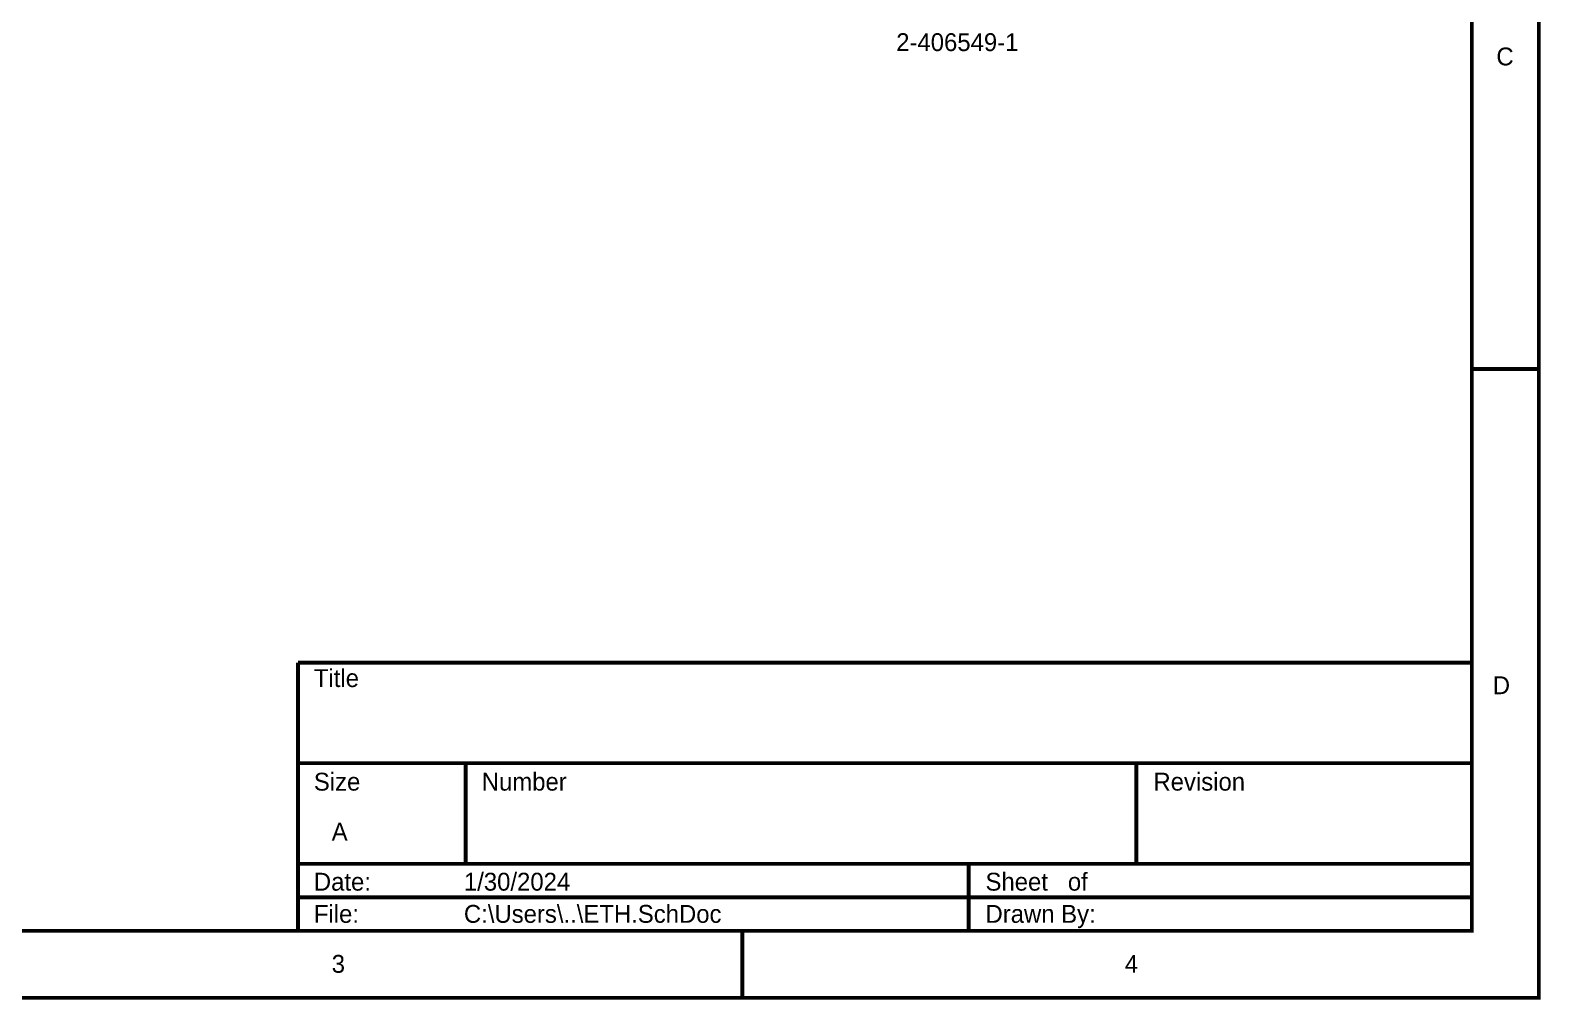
# Model space of a CAD drawing. Header units: inches. Extents: x 0 to 9.5, y -0.01 to 7.51.
# Drawn here: x 5.001 to 9.505, y -0.006 to 2.886 of the extents above; entities that cross this region are included whole.
import ezdxf

# ---------------------------------------------------------------- set-up
doc = ezdxf.new("R2010")
doc.units = ezdxf.units.IN
doc.header["$MEASUREMENT"] = 0
doc.layers.add('Sheet', color=255, linetype='Continuous')

msp = doc.modelspace()

# ---------------------------------------------------------------- linework, layer by layer
at = {"layer": 'Sheet'}
for points in [[(0.002, 7.5, 0.0118, 0.0118, 0), (9.4987, 7.5, 0.0118, 0.0118, 0), (9.4987, 0, 0.0118, 0.0118, 0), (0.002, 0, 0.0118, 0.0118, 0), (0.002, 7.5, 0.0118, 0.0118, 0)], [(0.002, 7.5, 0.0039, 0.0039, 0), (0.002, 0, 0.0039, 0.0039, 0), (9.4987, 0, 0.0039, 0.0039, 0), (9.4987, 7.5, 0.0039, 0.0039, 0), (0.002, 7.5, 0.0039, 0.0039, 0), (0.002, 7.5, 0.0039, 0.0039, 0)], [(0.2017, 7.2996, 0.0118, 0.0118, 0), (9.299, 7.2996, 0.0118, 0.0118, 0), (9.299, 0.1998, 0.0118, 0.0118, 0), (0.2017, 0.1998, 0.0118, 0.0118, 0), (0.2017, 7.2996, 0.0118, 0.0118, 0)], [(0.2017, 7.2996, 0.0039, 0.0039, 0), (0.2017, 0.1998, 0.0039, 0.0039, 0), (9.299, 0.1998, 0.0039, 0.0039, 0), (9.299, 7.2996, 0.0039, 0.0039, 0), (0.2017, 7.2996, 0.0039, 0.0039, 0), (0.2017, 7.2996, 0.0039, 0.0039, 0)]]:
    msp.add_lwpolyline(points, format="xyseb", close=True, dxfattribs=at)
for points in [[(9.4987, 1.875, 0.0118, 0.0118, 0), (9.299, 1.875, 0.0118, 0.0118, 0)], [(5.7997, 0.9994, 0.0118, 0.0118, 0), (9.299, 0.9994, 0.0118, 0.0118, 0)], [(5.7997, 0.9994, 0.0118, 0.0118, 0), (5.7997, 0.1998, 0.0118, 0.0118, 0)], [(5.7997, 0.6998, 0.0118, 0.0118, 0), (9.299, 0.6998, 0.0118, 0.0118, 0)], [(6.2996, 0.6998, 0.0118, 0.0118, 0), (6.2996, 0.3995, 0.0118, 0.0118, 0)], [(8.2992, 0.6998, 0.0118, 0.0118, 0), (8.2992, 0.3995, 0.0118, 0.0118, 0)], [(5.7997, 0.3995, 0.0118, 0.0118, 0), (9.299, 0.3995, 0.0118, 0.0118, 0)], [(7.7993, 0.3995, 0.0118, 0.0118, 0), (7.7993, 0.1998, 0.0118, 0.0118, 0)], [(5.7997, 0.2996, 0.0118, 0.0118, 0), (9.299, 0.2996, 0.0118, 0.0118, 0)], [(7.1243, 0, 0.0118, 0.0118, 0), (7.1243, 0.1998, 0.0118, 0.0118, 0)], [(9.4987, 0, 0.0118, 0.0118, 0), (9.4987, 0.1998, 0.0118, 0.0118, 0)]]:
    msp.add_lwpolyline(points, format="xyseb", dxfattribs=at)

# ---------------------------------------------------------------- texts
for s, height, p in [('2-406549-1', 0.05327, (7.583, 2.8232)), ('C', 0.0533, (9.3722, 2.7805)), ('Title', 0.05327, (5.847, 0.9268)), ('D', 0.0533, (9.3615, 0.9055)), ('Size', 0.05327, (5.847, 0.6179)), ('Number', 0.05327, (6.3475, 0.6179)), ('Revision', 0.05327, (8.3498, 0.6179)), ('A', 0.0533, (5.9002, 0.4688)), ('Date:', 0.05327, (5.847, 0.3196)), ('1/30/2024', 0.05327, (6.2943, 0.3196)), ('Sheet   of', 0.05327, (7.8492, 0.3196)), ('File:', 0.05327, (5.847, 0.2237)), ('C:\\Users\\..\\ETH.SchDoc', 0.053267, (6.2943, 0.2237)), ('Drawn By:', 0.05327, (7.8492, 0.2237)), ('3', 0.0533, (5.9002, 0.0746)), ('4', 0.0533, (8.2646, 0.0746))]:
    msp.add_text(s, height=height, dxfattribs=at).set_placement(p)

doc.saveas('drawing.dxf')
